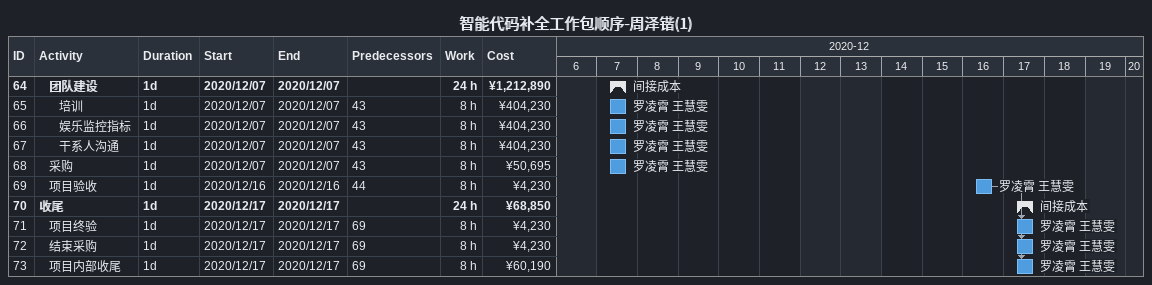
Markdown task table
智能代码补全工作包顺序-周泽锴(1)

| ID | Level | Task | Duration | Start | Finish | Predecessors | Resources | Work (h) | Cost (¥) |
|---|---|---|---|---|---|---|---|---|---|
| 64 | 2 | **团队建设** | 1d | 2020-12-07 | 2020-12-07 |  | 间接成本 | 24 | 1212890 |
| 65 | 3 | 培训 | 1d | 2020-12-07 | 2020-12-07 | 43 | 罗凌霄 王慧雯 | 8 | 404230 |
| 66 | 3 | 娱乐监控指标 | 1d | 2020-12-07 | 2020-12-07 | 43 | 罗凌霄 王慧雯 | 8 | 404230 |
| 67 | 3 | 干系人沟通 | 1d | 2020-12-07 | 2020-12-07 | 43 | 罗凌霄 王慧雯 | 8 | 404230 |
| 68 | 2 | 采购 | 1d | 2020-12-07 | 2020-12-07 | 43 | 罗凌霄 王慧雯 | 8 | 50695 |
| 69 | 2 | 项目验收 | 1d | 2020-12-16 | 2020-12-16 | 44 | 罗凌霄 王慧雯 | 8 | 4230 |
| 70 | 1 | **收尾** | 1d | 2020-12-17 | 2020-12-17 |  | 间接成本 | 24 | 68850 |
| 71 | 2 | 项目终验 | 1d | 2020-12-17 | 2020-12-17 | 69 | 罗凌霄 王慧雯 | 8 | 4230 |
| 72 | 2 | 结束采购 | 1d | 2020-12-17 | 2020-12-17 | 69 | 罗凌霄 王慧雯 | 8 | 4230 |
| 73 | 2 | 项目内部收尾 | 1d | 2020-12-17 | 2020-12-17 | 69 | 罗凌霄 王慧雯 | 8 | 60190 |
